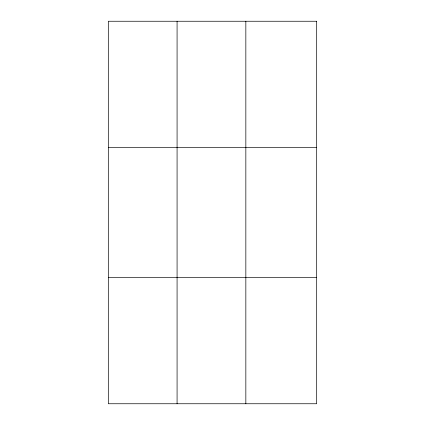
<?xml version="1.0" encoding="UTF-8"?>
<svg xmlns="http://www.w3.org/2000/svg" width="425" height="425" viewBox="0 0 425 425"><rect width="100%" height="100%" fill="white"/><g stroke="black" fill="none" stroke-linecap="round" stroke-linejoin="round"><path stroke-width="0.64" d="M177.076 21.25L177.076 403.75M245.841 21.25L245.841 403.75M108.317 147.475L316.683 147.475M108.317 277.525L316.683 277.525M316.683 21.25L316.683 403.75L108.317 403.75L108.317 21.25L316.683 21.25"/></g></svg>
